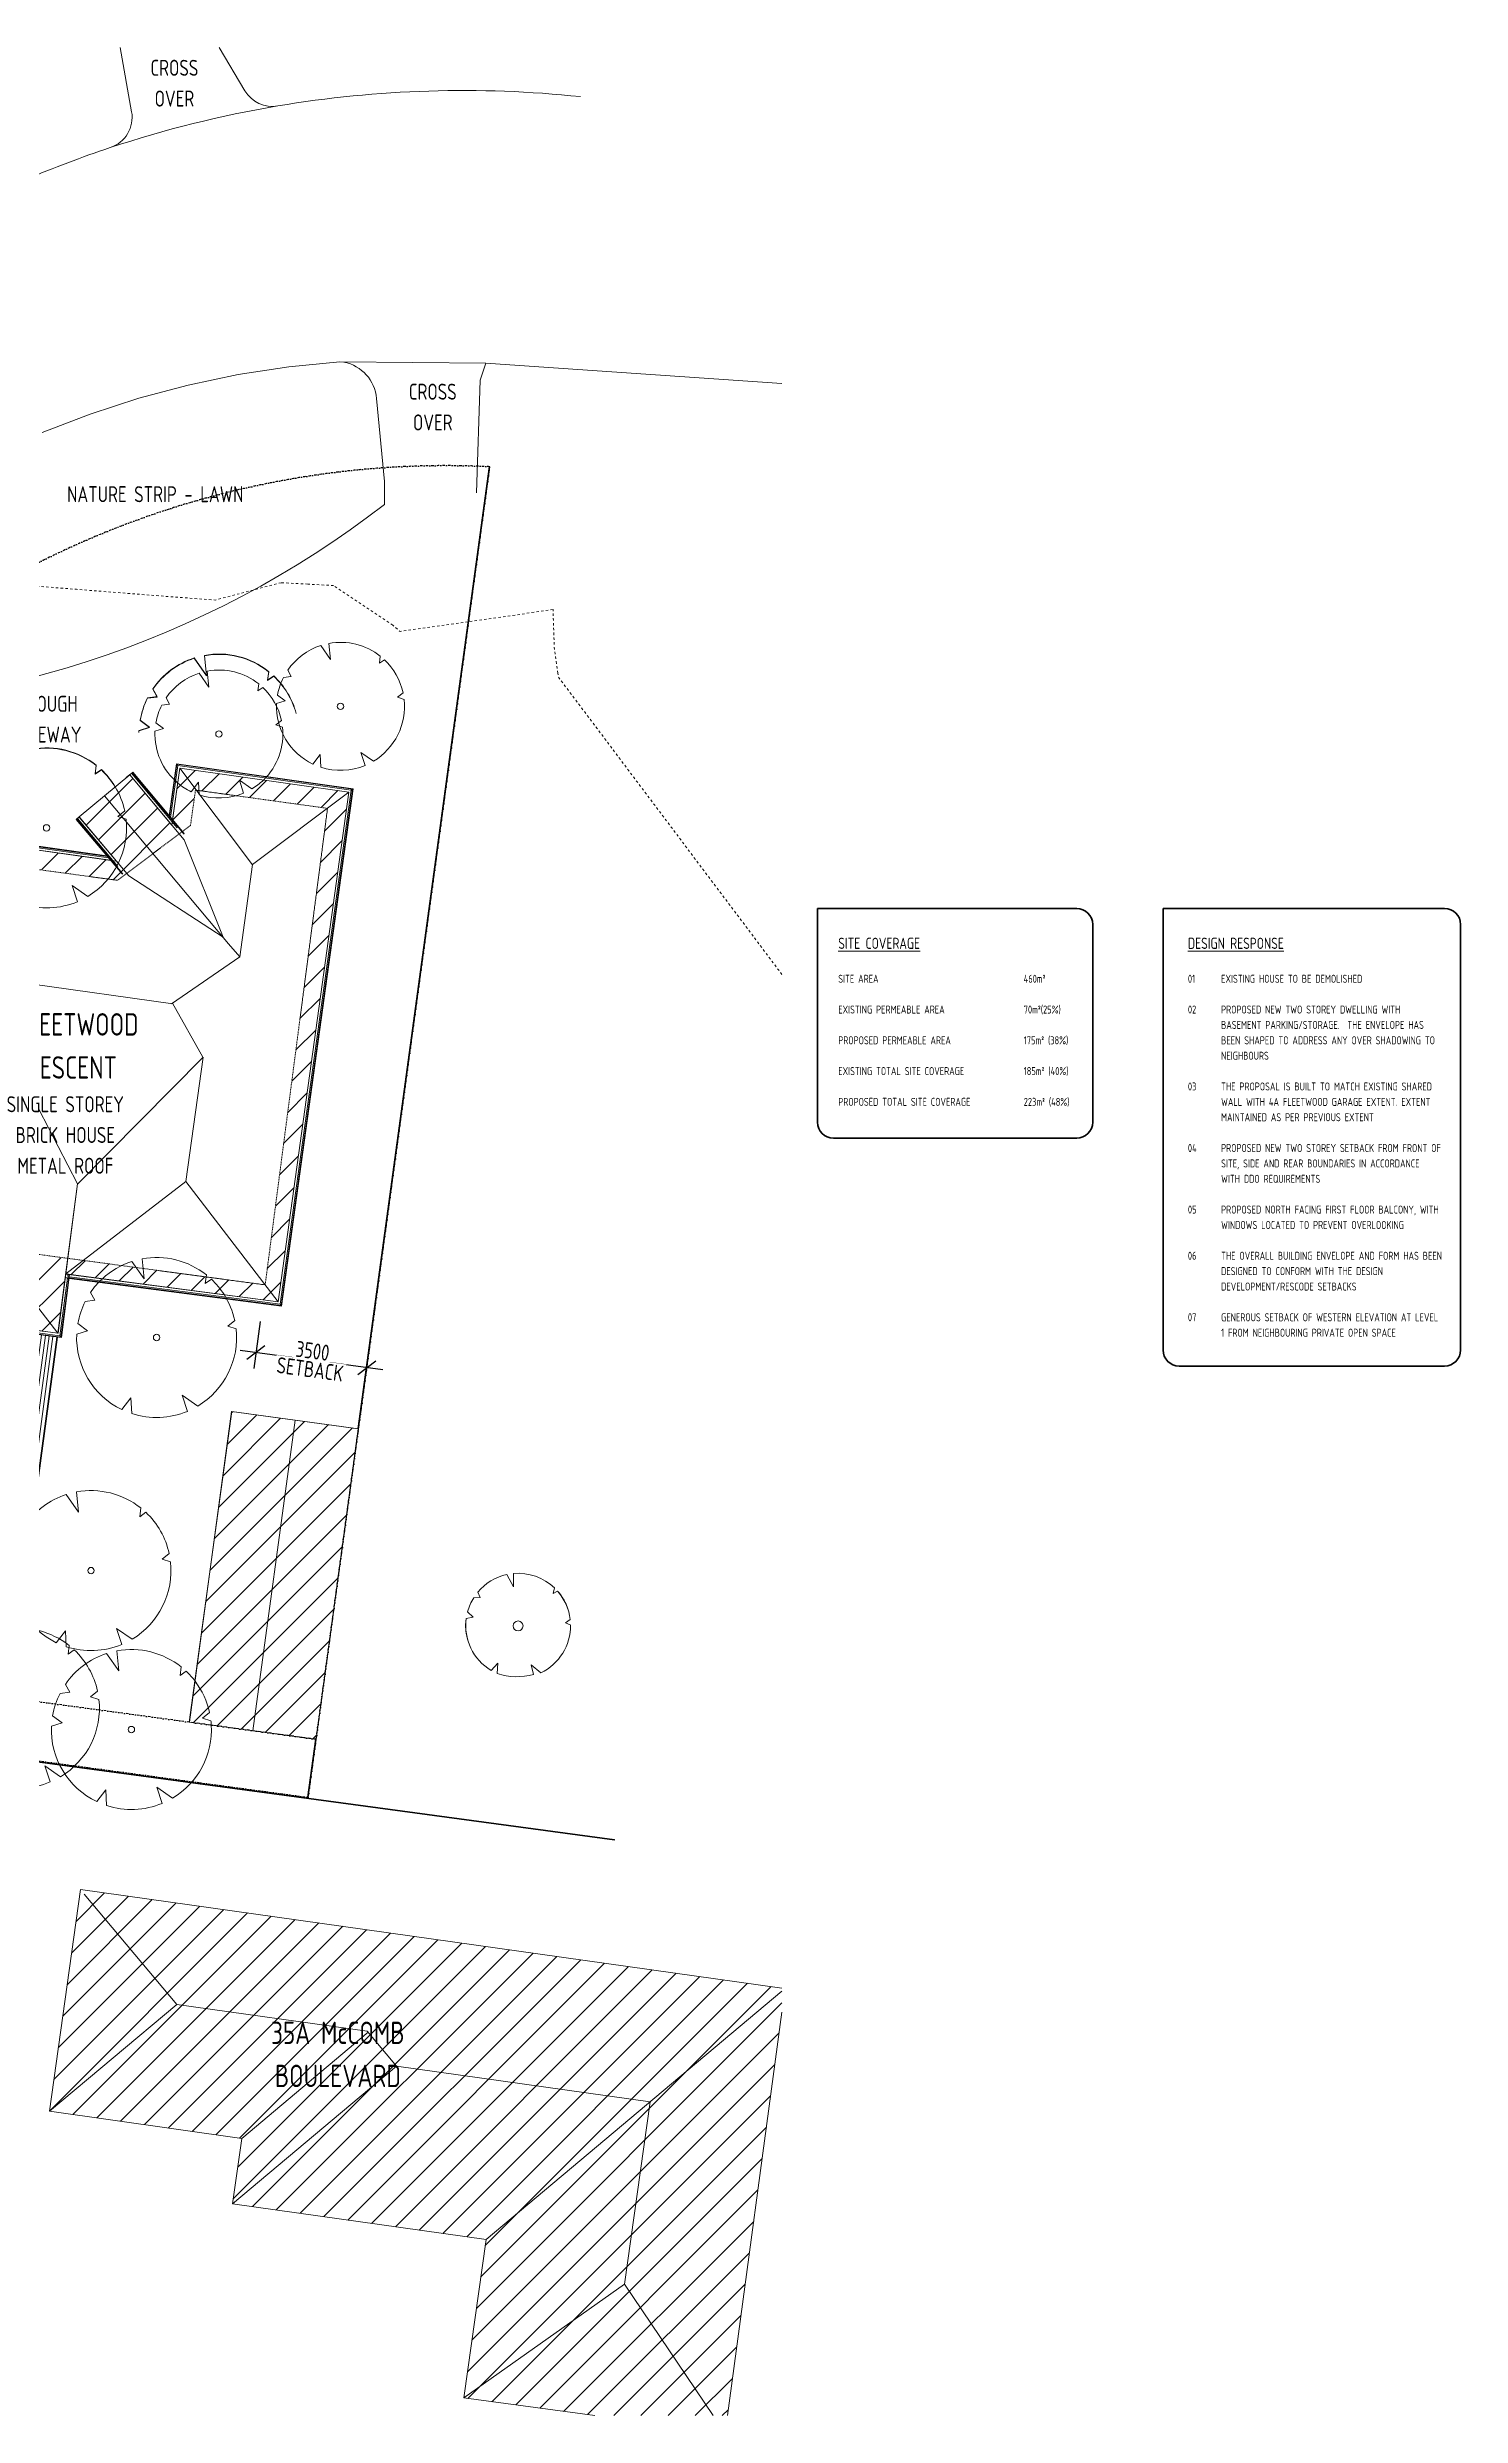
# Model space of a CAD drawing. Header units: millimetres. Extents: x -39027 to 364494, y -35256 to 94895.
# Drawn here: x 27027 to 71193, y -33947 to 40057 of the extents above; entities that cross this region are included whole.
import ezdxf

# ---------------------------------------------------------------- set-up
doc = ezdxf.new("R2010")
doc.units = ezdxf.units.MM
doc.header["$LTSCALE"] = 25
doc.header["$PDMODE"] = 3
for name, pattern in [('BG_Dash 1_5mm', [2.1, 1.5, -0.6]), ('BG_Dash 3mm Loose', [6, 3, -3]), ('BG_Dash Dot 3mm', [7, 3, -2, 0, -2])]:
    doc.linetypes.add(name, pattern=pattern)
for name, color, linetype, lineweight in [('A-ANNO-DIMS', 211, 'Continuous', 5), ('A-DETL', 90, 'Continuous', 9), ('A-DETL-GENF', 92, 'Continuous', 5), ('A-DETL-HDLN', 90, 'BG_Dash 1_5mm', 9), ('A-FLOR', 1, 'Continuous', 5), ('A-FLOR-PATT', 8, 'Continuous', 5), ('A-ROOF', 132, 'Continuous', 5), ('A-ROOF-OTLN', 132, 'Continuous', 5), ('A-WALL', 2, 'Continuous', 5), ('C-PROP-LINE', 91, 'BG_Dash Dot 3mm', 25), ('C-TOPO', 251, 'Continuous', 9), ('C-TOPO-MINR', 7, 'BG_Dash 3mm Loose', 9), ('G-ANNO-TEXT', 231, 'Continuous', 5), ('L-PLNT', 71, 'Continuous', 5), ('S-COLS', 52, 'Continuous', 5), ('S-COLS-SYMB', 171, 'Continuous', 13)]:
    doc.layers.add(name, color=color, linetype=linetype, lineweight=lineweight)
doc.styles.add('ISOCPEUR', font='isocpeur.ttf', dxfattribs={"width": 0.75, "height": 500})
doc.styles.add('ISOCPEUR_1', font='isocpeur.ttf', dxfattribs={"width": 0.75, "height": 700})
doc.styles.add('ISOCPEUR_4', font='isocpeur.ttf', dxfattribs={"width": 0.75, "height": 350})
doc.styles.add('ISOCPEUR_5', font='isocpeur.ttf', dxfattribs={"width": 0.75, "height": 250})
doc.dimstyles.new('BG_STANDARD_5_Rounding_Op', dxfattribs={"dimscale": 304.8, "dimtxt": 500, "dimasz": 1.64042, "dimexe": 1.64042, "dimexo": 0.0625, "dimgap": 0.131234, "dimtad": 1, "dimdec": 0, "dimrnd": 5, "dimzin": 0, "dimdsep": 46, "dimtxsty": 'ISOCPEUR', "dimblk1": 'OBLIQUE', "dimblk2": 'OBLIQUE', "dimsah": 1, "dimcen": 0.09, "dimdle": 1.64042, "dimazin": 0, "dimtfac": 1, "dimtdec": 4, "dimtix": 1, "dimtmove": 0, "dimatfit": 3, "dimfxl": 3.28084, "dimfxlon": 1, "dimtvp": 1, "dimtfill": 1, "dimtolj": 1, "dimtzin": 0, "dimarcsym": 2})

# ---------------------------------------------------------------- blocks, each defined once
blk = doc.blocks.new('STRUCTURAL_COL_TIMBER_Dimension Lumber - 150 x 150-2574713-PROPOSED SITE PLAN')
at = {"layer": 'S-COLS-SYMB', "linetype": 'BG_Dash Dot 3mm', "lineweight": 9}
for p, q in [((-75, -75), (-75, -66)), ((-75, -75), (75, -75)), ((75, -75), (75, -68))]:
    blk.add_line(p, q, dxfattribs=at)
blk = doc.blocks.new('PLANTING_RPC Tree - Tropical - Cuban Royal Palm - 7_5 Meters-V202-PROPOSED SITE PLAN')
at = {"layer": 'L-PLNT', "lineweight": 9}
for p, q in [((-391, 1830), (-773, 2378)), ((-391, 1819), (-773, 2366)), ((-454, 2458), (-391, 1830)), ((-454, 2447), (-391, 1819)), ((1521, 1685), (1555, 1958)), ((1521, 1674), (1555, 1947)), ((1712, 1822), (1521, 1685)), ((1712, 1811), (1521, 1674)), ((-1928, 1169), (-2230, 1130)), ((-1928, 1157), (-2230, 1118)), ((-2063, 1411), (-1928, 1169)), ((-2063, 1400), (-1928, 1157))]:
    blk.add_line(p, q, dxfattribs=at)
for centre, start, end in [((0, 0), 108.00826, 145.62742), ((0, -11), 108.00826, 145.62742), ((0, 0), 51.5512, 100.46218), ((0, -11), 51.5512, 100.46218), ((0, 0), 30.77229, 46.78193), ((0, -11), 30.97334, 46.78193), ((0, 0), 153.13693, 157.84876), ((0, -11), 153.13693, 157.62788)]:
    blk.add_arc(centre, 2500, start, end, dxfattribs=at)
blk = doc.blocks.new('PLANTING_RPC Tree - Tropical - Cuban Royal Palm - 7_5 Meters-V203-PROPOSED SITE PLAN')
at = {"layer": 'L-PLNT', "lineweight": 9}
for p, q in [((-391, 1830), (-773, 2378)), ((-391, 1819), (-773, 2366)), ((-454, 2458), (-391, 1830)), ((-454, 2447), (-391, 1819)), ((1521, 1685), (1555, 1958)), ((1521, 1674), (1555, 1947)), ((1712, 1822), (1521, 1685)), ((1712, 1811), (1521, 1674)), ((-1928, 1169), (-2230, 1130)), ((-1928, 1157), (-2230, 1118)), ((-2063, 1411), (-1928, 1169)), ((-2063, 1400), (-1928, 1157)), ((-2165, 214), (-2497, 108)), ((-2165, 202), (-2497, 96)), ((-2462, 433), (-2165, 214)), ((-2462, 422), (-2165, 202))]:
    blk.add_line(p, q, dxfattribs=at)
for centre, start, end in [((0, 0), 108.00826, 145.62742), ((0, -11), 108.00826, 145.62742), ((0, 0), 51.5512, 100.46218), ((0, -11), 51.5512, 100.46218), ((0, 0), 14.7719, 46.78193), ((0, -11), 15.02089, 46.78193), ((0, 0), 153.13693, 170.02126), ((0, -11), 153.13693, 170.02126), ((0, 0), 177.5355, 179.01424), ((0, -11), 177.5355, 178.75606)]:
    blk.add_arc(centre, 2500, start, end, dxfattribs=at)
blk = doc.blocks.new('Family - ___-2269460-PROPOSED SITE PLAN')
at = {"layer": 'C-PROP-LINE'}
for p, q in [((100, -8848), (-15592, -1404)), ((14350, -15608), (100, -8848)), ((26253, -21255), (14350, -15608)), ((29860, -22966), (26253, -21255))]:
    blk.add_line(p, q, dxfattribs=at)
blk = doc.blocks.new('Family - ___-2269492-PROPOSED SITE PLAN')
at = {"layer": 'C-PROP-LINE'}
for p, q in [((31582, -19353), (47107, 13275)), ((18132, 7451), (18868, 11939)), ((16593, -1933), (18132, 7451)), ((14042, -17487), (16593, -1933)), ((14042, -17487), (29076, -24619)), ((29862, -22967), (31582, -19353)), ((29076, -24619), (29862, -22967))]:
    blk.add_line(p, q, dxfattribs=at)
for centre, radius, start, end in [((37240, -13150), 28207, 69.52401, 106.48469), ((14485, 63570), 51816, 274.8523, 286.53973)]:
    blk.add_arc(centre, radius, start, end, dxfattribs=at)
blk = doc.blocks.new('DC_Planting_Tree 5_0m Canopy - FIXED-V219-PROPOSED SITE PLAN')
at = {"layer": 'A-DETL-GENF'}
for p, q in [((-392, 1830), (-773, 2378)), ((-454, 2458), (-392, 1830)), ((1521, 1685), (1555, 1958)), ((1712, 1822), (1521, 1685)), ((-1928, 1169), (-2230, 1130)), ((-2063, 1411), (-1928, 1169)), ((-2165, 214), (-2498, 108)), ((-2462, 433), (-2165, 214)), ((2227, 353), (2442, 534)), ((2485, 273), (2227, 353)), ((-1085, -2252), (-801, -1886)), ((-801, -1886), (-773, -2377)), ((964, -2307), (799, -1804)), ((799, -1804), (1286, -2144))]:
    blk.add_line(p, q, dxfattribs=at)
blk.add_circle((0, 0), 100, dxfattribs=at)
for start, end in [(108.00826, 145.62742), (51.5512, 100.46218), (30.77475, 46.78193), (153.13693, 170.02126), (12.32761, 30.77475), (177.5355, 189.02883), (300.94649, 6.27533), (189.02883, 244.2846), (251.97723, 292.67584)]:
    blk.add_arc((0, 0), 2500, start, end, dxfattribs=at)
blk = doc.blocks.new('DC_Planting_Tree 5_0m Canopy - FIXED-V209-PROPOSED SITE PLAN')
at = {"layer": 'A-DETL-GENF'}
for p, q in [((-392, 1830), (-773, 2378)), ((-454, 2458), (-392, 1830)), ((1521, 1685), (1555, 1958)), ((1712, 1822), (1521, 1685)), ((-1928, 1169), (-2230, 1130)), ((-2063, 1411), (-1928, 1169)), ((-2165, 214), (-2498, 108)), ((-2462, 433), (-2165, 214)), ((2227, 353), (2442, 534)), ((2485, 273), (2227, 353)), ((-1085, -2252), (-801, -1886)), ((-801, -1886), (-773, -2377)), ((964, -2307), (799, -1804)), ((799, -1804), (1286, -2144))]:
    blk.add_line(p, q, dxfattribs=at)
blk.add_circle((0, 0), 100, dxfattribs=at)
for start, end in [(108.00826, 145.62742), (51.5512, 100.46218), (12.32761, 46.78193), (153.13693, 170.02126), (177.5355, 244.2846), (300.94649, 6.27533), (251.97723, 292.67584)]:
    blk.add_arc((0, 0), 2500, start, end, dxfattribs=at)
blk = doc.blocks.new('DC_Planting_Tree 5_0m Canopy - FIXED-V229-PROPOSED SITE PLAN')
at = {"layer": 'A-DETL-GENF'}
for p, q in [((-392, 1830), (-773, 2378)), ((-454, 2458), (-392, 1830)), ((1521, 1685), (1555, 1958)), ((1712, 1822), (1521, 1685)), ((-1928, 1169), (-2230, 1130)), ((-2063, 1411), (-1928, 1169)), ((-2165, 214), (-2498, 108)), ((-2462, 433), (-2165, 214)), ((2227, 353), (2442, 534)), ((2485, 273), (2227, 353)), ((-1085, -2252), (-801, -1886)), ((-801, -1886), (-773, -2377)), ((964, -2307), (799, -1804)), ((799, -1804), (1286, -2144))]:
    blk.add_line(p, q, dxfattribs=at)
blk.add_circle((0, 0), 100, dxfattribs=at)
for start, end in [(108.00826, 145.62742), (51.5512, 100.46218), (37.17088, 46.78193), (12.32761, 37.17088), (153.13693, 170.02126), (177.5355, 244.2846), (300.94649, 3.16481), (3.16481, 6.27533), (251.97723, 292.67584)]:
    blk.add_arc((0, 0), 2500, start, end, dxfattribs=at)
blk = doc.blocks.new('DC_Planting_Tree 5_0m Canopy - FIXED-V230-PROPOSED SITE PLAN')
at = {"layer": 'A-DETL-GENF'}
for p, q in [((-392, 1830), (-773, 2378)), ((-454, 2458), (-392, 1830)), ((1521, 1685), (1555, 1958)), ((1712, 1822), (1521, 1685)), ((-1928, 1169), (-2230, 1130)), ((-2063, 1411), (-1928, 1169)), ((-2165, 214), (-2498, 108)), ((-2462, 433), (-2165, 214)), ((2227, 353), (2442, 534)), ((2485, 273), (2227, 353)), ((-1085, -2252), (-801, -1886)), ((-801, -1886), (-773, -2377)), ((964, -2307), (799, -1804)), ((799, -1804), (1286, -2144))]:
    blk.add_line(p, q, dxfattribs=at)
blk.add_circle((0, 0), 100, dxfattribs=at)
for start, end in [(108.00826, 132.67073), (51.5512, 100.46218), (132.67073, 145.62742), (32.41854, 46.78193), (153.13693, 170.02126), (12.32761, 32.41854), (177.5355, 244.2846), (300.94649, 6.27533), (251.97723, 292.67584)]:
    blk.add_arc((0, 0), 2500, start, end, dxfattribs=at)
blk = doc.blocks.new('DC_Planting_Tree 4_0m Canopy - FIXED-V231-PROPOSED SITE PLAN')
at = {"layer": 'A-DETL-GENF'}
for p, q in [((-313, 1464), (-618, 1902)), ((-363, 1967), (-313, 1464)), ((1217, 1348), (1244, 1566)), ((-1543, 935), (-1784, 904)), ((-1651, 1129), (-1543, 935)), ((1370, 1458), (1217, 1348)), ((-1732, 171), (-1998, 86)), ((-1970, 347), (-1732, 171)), ((1782, 283), (1954, 427)), ((1988, 219), (1782, 283)), ((771, -1845), (639, -1444)), ((639, -1444), (1028, -1715)), ((-868, -1802), (-641, -1509)), ((-641, -1509), (-619, -1902))]:
    blk.add_line(p, q, dxfattribs=at)
blk.add_circle((0, 0), 100, dxfattribs=at)
for start, end in [(108.00826, 145.62742), (51.5512, 100.46218), (153.13693, 170.02126), (12.32761, 46.78193), (177.5355, 229.98962), (313.96622, 6.27533), (300.94649, 313.96622), (229.98962, 244.2846), (251.97723, 292.67584)]:
    blk.add_arc((0, 0), 2000, start, end, dxfattribs=at)
blk = doc.blocks.new('DC_Planting_Tree 4_0m Canopy - FIXED-V212-PROPOSED SITE PLAN')
at = {"layer": 'A-DETL-GENF'}
for p, q in [((-313, 1464), (-618, 1902)), ((-363, 1967), (-313, 1464)), ((1217, 1348), (1244, 1566)), ((-1543, 935), (-1784, 904)), ((-1651, 1129), (-1543, 935)), ((1370, 1458), (1217, 1348)), ((-1732, 171), (-1998, 86)), ((-1970, 347), (-1732, 171)), ((1782, 283), (1954, 427)), ((1988, 219), (1782, 283)), ((771, -1845), (639, -1444)), ((639, -1444), (1028, -1715)), ((-868, -1802), (-641, -1509)), ((-641, -1509), (-619, -1902))]:
    blk.add_line(p, q, dxfattribs=at)
blk.add_circle((0, 0), 100, dxfattribs=at)
for start, end in [(108.00826, 145.62742), (51.5512, 100.46218), (153.13693, 170.02126), (12.32761, 46.78193), (177.5355, 244.2846), (300.94649, 6.27533), (251.97723, 292.67584)]:
    blk.add_arc((0, 0), 2000, start, end, dxfattribs=at)
blk = doc.blocks.new('_Oblique')
at = {"color": 0, "linetype": 'ByBlock', "lineweight": -2}
blk.add_line((-0.5, -0.5), (0.5, 0.5), dxfattribs=at)
blk = doc.blocks.new('DIMBLOCK10-PROPOSED SITE PLAN')
at = {"layer": 'A-ANNO-DIMS', "color": 0, "lineweight": -2, "transparency": 16777216}
for p, q in [((33677, 245), (33477, -1222)), ((37506, -1267), (33049, -659)), ((36878, -2172), (37078, -704))]:
    blk.add_line(p, q, dxfattribs=at)
at = {"layer": 'Defpoints', "color": 0, "transparency": 16777216}
for p in [(33680, 264), (33544, -727), (36876, -2191)]:
    blk.add_point(p, dxfattribs=at)
at = {"layer": 'A-ANNO-DIMS', "color": 0, "lineweight": -2, "transparency": 16777216, "xscale": 500.0000000000001, "yscale": 500.0000000000001, "zscale": 500.0000000000001}
for p, rotation in [((33544, -727), 172.2332259493489), ((37011, -1200), 352.2332259493489)]:
    blk.add_blockref('_Oblique', p, dxfattribs=dict(at, rotation=rotation))
at = {"layer": 'A-ANNO-DIMS', "color": 0, "transparency": 16777216, "insert": (35317, -676), "char_height": 500, "attachment_point": 5, "rotation": 352.23323, "style": 'ISOCPEUR', "bg_fill": 3, "box_fill_scale": 1.1, "bg_fill_color": 256, "bg_fill_true_color": 13158600, "bg_fill_transparency": 0}
blk.add_mtext('\\A1;3500', dxfattribs=at)
at = {"layer": 'A-ANNO-DIMS', "color": 0, "transparency": 16777216, "insert": (35238, -1251), "char_height": 500, "attachment_point": 5, "rotation": 352.23323, "style": 'ISOCPEUR', "bg_fill": 3, "box_fill_scale": 1.1, "bg_fill_color": 256, "bg_fill_true_color": 13158600, "bg_fill_transparency": 0}
blk.add_mtext('\\A1;SETBACK', dxfattribs=at)
blk = doc.blocks.new('PLANTING_Coloured tree scaleable - 4_5 Meters-2580578-PROPOSED SITE PLAN')
at = {"layer": 'L-PLNT', "lineweight": 9}
for p, q in [((-279, 1303), (-551, 1693)), ((-279, 1303), (-551, 1693)), ((-551, 1693), (-279, 1303)), ((-323, 1751), (-279, 1303)), ((-323, 1751), (-279, 1303)), ((-279, 1303), (-323, 1751)), ((-1373, 832), (-1588, 804)), ((-1373, 832), (-1588, 804)), ((-1588, 804), (-1373, 832)), ((-1470, 1005), (-1373, 832)), ((-1470, 1005), (-1373, 832)), ((-1373, 832), (-1470, 1005)), ((1083, 1200), (1107, 1394)), ((1083, 1200), (1107, 1394)), ((1107, 1394), (1083, 1200)), ((1219, 1297), (1083, 1200)), ((1219, 1297), (1083, 1200)), ((1083, 1200), (1219, 1297)), ((-1542, 152), (-1779, 77)), ((-1542, 152), (-1779, 77)), ((-1779, 77), (-1542, 152)), ((-1753, 308), (-1542, 152)), ((-1753, 308), (-1542, 152)), ((-1542, 152), (-1753, 308)), ((1586, 252), (1739, 380)), ((1771, 194), (1586, 252)), ((-772, -1592), (-570, -1331)), ((-570, -1331), (-550, -1681)), ((569, -1273), (916, -1515)), ((674, -1591), (569, -1273))]:
    blk.add_line(p, q, dxfattribs=at)
blk.add_circle((0, -4), 166, dxfattribs=at)
for centre, radius, start, end in [((0, 0), 1780, 108.00826, 145.62742), ((0, 0), 1780, 108.00826, 145.62742), ((0, 0), 1780, 108.00826, 145.62742), ((0, 0), 1780, 51.5512, 100.46218), ((0, 0), 1780, 51.5512, 100.46218), ((0, 0), 1780, 51.5512, 100.46218), ((0, 0), 1780, 153.13693, 170.02126), ((0, 0), 1780, 153.13693, 170.02126), ((0, 0), 1780, 153.13693, 170.02126), ((0, 0), 1780, 12.32761, 46.78193), ((0, 0), 1780, 20.94119, 46.78193), ((0, 0), 1780, 22.0155, 46.78193), ((0, 12), 1780, 177.93043, 244.2846), ((0, 12), 1780, 177.93043, 205.36093), ((0, 12), 1780, 177.93043, 203.84365), ((0, 12), 1780, 300.94649, 5.85992), ((-83, 336), 2070, 256.95791, 291.44636)]:
    blk.add_arc(centre, radius, start, end, dxfattribs=at)

msp = doc.modelspace()

# ---------------------------------------------------------------- hatches: boundary and pattern name
at = {"layer": 'A-DETL-GENF', "lineweight": 9}
h = msp.add_hatch(dxfattribs=at)
h.set_pattern_fill('FP_50', color=250, style=0, pattern_type=2)
h.set_pattern_definition([(45, (-4938.44, 393.3), (-424.264, 424.264), [])])
h.paths.add_polyline_path([(47088.7, -33946.8), (48278.9, -33946.8), (49983.4, -21339.4), (49983.4, -20585.8), (28063.1, -17505), (27088.9, -24436.9), (33103.3, -25282.2), (32815.8, -27328.2), (40737.9, -28441.6), (40042.1, -33393), (44138.4, -33946.8), (44748.9, -33946.8)], flags=0)
h.paths.add_polyline_path([(-35777.6, -33238.5), (-31783.6, -30761.1), (-38130.9, -20528.1), (-36686.3, -19632), (-39024.7, -15862), (-39024.7, -32781.5), (-36884.5, -31454), (-36257, -32465.6)], flags=0)
h.paths.add_polyline_path([(12750.1, -29193.8), (20737.7, -28518.7), (19658.9, -15754.6), (16923.7, -15988), (16605.4, -12228.7), (9566.4, -12823.6), (9883.9, -16594.8), (-702.1, -17489.7), (-179.8, -23669.8), (5418.4, -23196.6), (5553.1, -24773.3), (12328.1, -24200.6), (12750, -29192.1)], flags=0)
h.paths.add_polyline_path([(-20644, -26266.3), (-8508.7, -22521.5), (-9791.4, -18364.9), (-5969.2, -17185.4), (-7969.3, -10704.2), (-27748.9, -16808), (-25748.9, -23289.2), (-21926.7, -22109.8), (-20750.1, -25922.5)], flags=0)
h.paths.add_polyline_path([(-20379.8, -25766.2), (-21662.4, -21609.6), (-25484.6, -22789.1), (-27248.8, -17072.2), (-20692.8, -15049.1), (-20604.4, -15335.8), (-19481.6, -14989.3), (-19570.1, -14702.7), (-18335, -14321.5), (-18246.6, -14608.2), (-16450.2, -14053.8), (-16538.6, -13767.2), (-15415.9, -13420.7), (-15327.4, -13707.4), (-13531, -13153), (-13619.5, -12866.4), (-10026.6, -11757.7), (-9938.2, -12044.3), (-8141.8, -11490.6), (-6469.4, -16921.2), (-10291.5, -18100.6), (-9008.9, -22257.2), (-16912.7, -24696.3)], flags=0)
h.paths.add_polyline_path([(35431.3, -12814), (36744, -3105.8), (32781.1, -2569.9), (31468.4, -12278.2), (35426.8, -12813.4)], flags=0)
h.paths.add_polyline_path([(-23555.7, -5103.7), (-23445.7, -4235.8), (-20913.2, -4556.8), (-20592.8, -2028.2), (-17034.8, 664.9), (-16654.8, 3663.3), (-13573.6, 3272.8), (-12951.1, 9318.3), (-16571.8, 9721.5), (-17132.3, 5298.2), (-19079.9, 5545), (-18674.7, 8742.8), (-19381.5, 8832.4), (-19241.5, 9937.2), (-23486.5, 10475.2), (-23626.5, 9370.3), (-24333.6, 9458), (-24738.6, 6262.1), (-28025.6, 6678.6), (-29298.7, -3368.1), (-29488.5, -3346), (-29613.9, -4336), (-23568.7, -5102.1)], flags=0)
h.paths.add_polyline_path([(-33403, -2337.8), (-32407.1, 6606.9), (-37962.7, 7310.9), (-37935.6, 7507.7), (-37920.8, 7705.8), (-37918.2, 7904.3), (-37928, 8102.7), (-37950.1, 8300.1), (-37984.3, 8495.7), (-38030.7, 8688.8), (-38088.8, 8878.7), (-38158.7, 9064.6), (-38239.9, 9245.9), (-38332.2, 9421.7), (-38435.3, 9591.5), (-38548.6, 9754.6), (-38671.9, 9910.3), (-38804.6, 10058.1), (-38946.1, 10197.4), (-39024.7, 10265.7), (-39024.7, -1625.4), (-37962.7, -1760)], flags=0)
h.paths.add_polyline_path([(27357.8, -121.5), (27357.8, -121.5), (27601.4, 1730), (34237.2, 861.2), (36443.8, 16785.4), (31167.8, 17531.5), (30918.3, 15751.3), (29606, 17327.5), (28021.4, 16008.3), (29192.2, 14626), (22928.9, 15500.5), (22389.7, 11640), (15005.5, 12606.8), (16389.3, 3197.9), (24625.6, 2119.6), (24383.2, 268), (26065.2, 47.7)], flags=0)
h.paths.add_polyline_path([(33832.8, 1387.5), (16456.5, 3723.8), (15240.4, 11992.8), (22929, 10972.4), (23438.8, 14813.9), (29218.4, 14028.8), (31499.6, 15745.7), (31655.7, 16848.7), (35782.2, 16277.7), (33888.4, 1812.8)], flags=0)
h.paths.add_polyline_path([(-10675.5, 33370.4), (-7500.8, 40057.5), (-24761, 40057.5), (-19401.7, 37513.1), (-19659, 36971.1), (-16045.5, 35255.6), (-15788.2, 35797.6), (-10931.7, 33492)], flags=0)
at = {"layer": 'A-FLOR-PATT', "lineweight": 9}
h = msp.add_hatch(dxfattribs=at)
h.set_pattern_fill('FP_48', color=256, style=0, pattern_type=2)
h.set_pattern_definition([(82.342, (14405.09, -8948.52), (-118.9297, 15.9912), [])])
h.paths.add_polyline_path([(26479.9, -6651.2), (27341.2, -245.4), (24243, 160.3), (24259.9, 295), (22897.9, 478.1), (22166.3, -4963.6), (22217.2, -5029), (22247.5, -5296.2), (22407.9, -6095), (22647.9, -6127.8), (22735.7, -5484.8), (23769.2, -4699.8), (25055, -4875.5), (25840.1, -5908.9), (25752.2, -6551.8), (25840.1, -6563.8)], flags=0)

# ---------------------------------------------------------------- linework, layer by layer
at = {"layer": 'A-DETL', "lineweight": 5}
for p, q in [((29306.5, 40057.5), (29661.1, 38046.3)), ((33199.7, 38701.1), (32394, 40057.5)), ((40552.5, 29658.9), (40432.5, 26136.7)), ((40729, 30194.2), (40552.5, 29658.9)), ((37562.5, 26493.1), (37316.9, 29089.6)), ((37562.5, 26493.1), (37562.5, 25776.8)), ((27088.9, -24436.9), (28063.1, -17505)), ((28063.1, -17505), (49983.4, -20585.8)), ((31072.3, -21094.4), (28179.8, -17647.2)), ((40737.9, -28441.6), (49983.4, -20683.7)), ((27088.9, -24436.9), (31072.3, -21094.4)), ((31072.3, -21094.4), (37021.2, -21930.5)), ((49983.4, -21339.4), (48278.9, -33946.8)), ((33103.3, -25282.2), (37052.8, -21968.2)), ((37021.2, -21930.5), (37941.5, -23027.3)), ((32815.8, -27328.2), (37941.5, -23027.3)), ((37941.5, -23027.3), (45863.6, -24140.6)), ((45062.8, -29838.8), (45863.6, -24140.6)), ((27088.9, -24436.9), (33103.3, -25282.2)), ((32815.8, -27328.2), (33103.3, -25282.2)), ((40737.9, -28441.6), (32815.8, -27328.2)), ((40042.1, -33393), (40737.9, -28441.6)), ((40042.1, -33393), (45062.8, -29838.8)), ((47833.7, -33946.8), (45062.8, -29838.8)), ((44138.4, -33946.8), (40042.1, -33393))]:
    msp.add_line(p, q, dxfattribs=at)
at = {"layer": 'A-DETL', "lineweight": 18}
for p, q in [((29606, 17327.5), (28021.4, 16008.3)), ((30918.3, 15751.3), (29606, 17327.5)), ((31167.8, 17531.5), (30918.3, 15751.3)), ((36443.8, 16785.4), (31167.8, 17531.5)), ((34237.2, 861.2), (36443.8, 16785.4)), ((28021.4, 16008.3), (29192.2, 14626)), ((29192.2, 14626), (22928.9, 15500.5)), ((27357.8, -121.5), (27600.2, 1730.1)), ((27600.2, 1730.1), (34237.2, 861.2)), ((24383.2, 268), (27357.8, -121.5)), ((32781.1, -2569.9), (31468.4, -12278.2)), ((36744, -3105.8), (32781.1, -2569.9)), ((35431.3, -12814), (36744, -3105.8)), ((31468.4, -12278.2), (35431.3, -12814)), ((28063.1, -17505), (27088.9, -24436.9)), ((49983.4, -20585.8), (28063.1, -17505)), ((48278.9, -33946.8), (49983.4, -21339.4)), ((27088.9, -24436.9), (33103.3, -25282.2)), ((33103.3, -25282.2), (32815.8, -27328.2)), ((32815.8, -27328.2), (40737.9, -28441.6)), ((40737.9, -28441.6), (40042.1, -33393)), ((40042.1, -33393), (44138.4, -33946.8))]:
    msp.add_line(p, q, dxfattribs=at)
at = {"layer": 'A-DETL', "lineweight": 20}
for p, q in [((59193.7, 13151.1), (51093.7, 13151.1)), ((51093.7, 13151.1), (51093.7, 6473.4)), ((59693.7, 6473.4), (59693.7, 12651.1)), ((70692.5, 13151.1), (61892.5, 13151.1)), ((61892.5, 13151.1), (61892.5, -648.9)), ((71192.5, -648.9), (71192.5, 12651.1)), ((51593.7, 5973.4), (59193.7, 5973.4)), ((62392.5, -1148.9), (70692.5, -1148.9))]:
    msp.add_line(p, q, dxfattribs=at)
at = {"layer": 'A-DETL', "lineweight": 35}
for p, q in [((51093.7, 13151.1), (59193.7, 13151.1)), ((51093.7, 6473.4), (51093.7, 13151.1)), ((59693.7, 12651.1), (59693.7, 6473.4)), ((61892.5, 13151.1), (70692.5, 13151.1)), ((61892.5, -648.9), (61892.5, 13151.1)), ((71192.5, 12651.1), (71192.5, -648.9)), ((59193.7, 5973.4), (51593.7, 5973.4)), ((70692.5, -1148.9), (62392.5, -1148.9))]:
    msp.add_line(p, q, dxfattribs=at)
at = {"layer": 'A-DETL', "lineweight": 15}
msp.add_line((33038.7, 11636.9), (32692.1, 12049.6), dxfattribs=at)
at = {"layer": 'A-DETL', "lineweight": 5}
for centre, radius, start, end in [((34059.4, 39211.9), 1000, 210.711187, 279.545744), ((40021.6, 3757.2), 34952.5, 83.982245, 99.545744), ((40021.6, 3757.2), 34952.5, 99.545744, 108.39484), ((28676.3, 37872.7), 1000, 288.39484, 10), ((40021.6, 3757.2), 34952.5, 108.39484, 113.00684), ((36048.1, 28969.7), 1274.5, 5.401754, 78.836257), ((18839.9, 49947.7), 30573.9, 268.180986, 307.760983)]:
    msp.add_arc(centre, radius, start, end, dxfattribs=at)
at = {"layer": 'A-DETL', "lineweight": 20}
for centre, start, end in [((59193.7, 12651.1), 360, 90), ((70692.5, 12651.1), 360, 90), ((51593.7, 6473.4), 180, 270), ((59193.7, 6473.4), 270, 360), ((62392.5, -648.9), 180, 270), ((70692.5, -648.9), 270, 0)]:
    msp.add_arc(centre, 500, start, end, dxfattribs=at)
at = {"layer": 'A-DETL', "lineweight": 35}
for centre, start, end in [((59193.7, 12651.1), 0, 90), ((70692.5, 12651.1), 0, 90), ((51593.7, 6473.4), 180, 270), ((59193.7, 6473.4), 270, 0), ((62392.5, -648.9), 180, 270), ((70692.5, -648.9), 270, 0)]:
    msp.add_arc(centre, 500, start, end, dxfattribs=at)
at = {"layer": 'A-DETL-HDLN'}
for p, q in [((31655.7, 16848.7), (31499.6, 15745.7)), ((35782.2, 16277.7), (31655.7, 16848.7)), ((31499.6, 15745.7), (29218.4, 14028.8)), ((33832.8, 1387.5), (35782.2, 16277.7)), ((29218.4, 14028.8), (23438.8, 14813.9)), ((16456.5, 3723.8), (33832.8, 1387.5))]:
    msp.add_line(p, q, dxfattribs=at)
at = {"layer": 'A-FLOR', "lineweight": 9}
msp.add_line((26479.9, -6651.2), (27341.2, -245.4), dxfattribs=at)
at = {"layer": 'A-ROOF'}
for p, q in [((29606, 17327.5), (28021.4, 16008.3)), ((31167.8, 17531.5), (30941.8, 15918.5)), ((36443.8, 16785.4), (31167.8, 17531.5)), ((31167.8, 17531.5), (33438.7, 14516.5)), ((28813.7, 16667.9), (32692.1, 12049.6)), ((36443.8, 16785.4), (33439, 14518.5)), ((34237.2, 861.2), (36443.8, 16785.4)), ((29006.4, 14652), (22928.9, 15500.5)), ((31300.6, 15292.1), (32524.4, 12249.3)), ((32521.9, 12252.2), (29577.2, 14171.6)), ((29577.2, 14171.6), (29577.2, 14171.6)), ((33039.9, 11635.4), (33439, 14518.5)), ((32692.1, 12049.6), (33039.9, 11635.4)), ((30911.2, 10173.3), (33039.2, 11636.3)), ((26496.6, 10792.2), (30943.8, 10168.8)), ((30932.8, 10188.2), (31889, 8498)), ((31890.9, 8499.9), (27971.6, 4537.5)), ((31353.1, 4614.1), (31890.9, 8499.9)), ((26761.5, 6879.6), (27968.5, 4543.5)), ((27357.8, -121.5), (27968.5, 4543.5)), ((31353.1, 4614.1), (27604.5, 1733.3)), ((27968.5, 4543.5), (27968.5, 4543.5)), ((31353.1, 4614.1), (34237.2, 861.2)), ((26065.2, 1560.5), (27357.8, -121.5)), ((27603.3, 1729.6), (34237.2, 861.2)), ((24383.2, 268), (27357.8, -121.5)), ((32787.2, -2567.4), (31462.8, -12277.5)), ((36750.5, -3107.9), (32787.2, -2567.4)), ((34768.7, -2838.7), (33444.8, -12545.4)), ((35426.7, -12813.4), (36750.5, -3107.9)), ((31462.8, -12277.5), (35426.7, -12813.4))]:
    msp.add_line(p, q, dxfattribs=at)
at = {"layer": 'A-ROOF-OTLN'}
for p, q in [((29606, 17327.5), (29690.5, 17397.9)), ((29606, 17327.5), (31300.6, 15292.1)), ((29608.4, 17329.6), (31301.2, 15296.4)), ((29661.2, 17373.5), (31083.2, 15665.6)), ((29690.5, 17397.9), (31279.1, 15489.8)), ((29692.3, 17399.4), (29702.1, 17407.5)), ((29692.3, 17399.4), (31297.6, 15471.3)), ((29702.1, 17407.5), (31300, 15488.3)), ((30833.7, 16048.3), (31061.4, 17672.8)), ((30844.7, 16035.1), (31072.2, 17658.4)), ((30846.7, 16032.6), (31074.2, 17655.7)), ((30879.7, 15993.1), (31106.6, 17612.7)), ((30939, 15921.8), (31165.1, 17535.1)), ((31061.4, 17672.8), (36584.7, 16891.7)), ((31072.2, 17658.4), (36570.4, 16880.9)), ((31074.2, 17655.7), (36567.7, 16878.9)), ((31074.2, 17655.7), (31106.6, 17612.7)), ((31106.6, 17612.7), (36524.8, 16846.5)), ((31165.1, 17535.1), (36447.4, 16788.1)), ((36447.4, 16788.1), (34239.9, 857.6)), ((36524.8, 16846.5), (34298.6, 780.7)), ((36567.7, 16878.9), (34331.1, 738)), ((36570.4, 16880.9), (34333.1, 735.4)), ((36584.7, 16891.7), (34344, 721.1)), ((36524.8, 16846.5), (36567.7, 16878.9)), ((22822.4, 15641.6), (28885.2, 14795.1)), ((22833.2, 15627.2), (28897.5, 14780.6)), ((22835.2, 15624.6), (28899.8, 14777.9)), ((22867.7, 15581.6), (28936.7, 14734.2)), ((27926, 15927.5), (27935.7, 15935.7)), ((29366.7, 14226.7), (27926, 15927.5)), ((29385.5, 14224), (27935.7, 15935.7)), ((27937.5, 15937.2), (28021.4, 16008.3)), ((29370.5, 14245.4), (27937.5, 15937.2)), ((29233.5, 14466.1), (27966.6, 15961.8)), ((29187.5, 14626.7), (28019, 16006.2)), ((29577.2, 14171.6), (28021.4, 16008.3)), ((22926.2, 15504.1), (29003.3, 14655.6)), ((29572.4, 14172.2), (29189.2, 14624.7)), ((27971.6, 4543.1), (27360.6, -125.1)), ((27968.5, 4543.5), (27971.6, 4543.1)), ((27655.2, 1596.7), (27419.7, -202.1)), ((27693, 1591.8), (27452.6, -244.8)), ((27711.1, 1712.2), (27454.6, -247.5)), ((27723.7, 1710.6), (27465.5, -261.7)), ((27695.3, 1591.4), (27587.1, 1605.6)), ((27697, 1604), (27588.7, 1618.2)), ((27693.5, 1606.9), (27589.1, 1620.5)), ((34239.9, 857.6), (27602.9, 1726.4)), ((27671, 1717.5), (27661.9, 1648)), ((27708.8, 1712.5), (27694.6, 1604.3)), ((34344, 721.1), (27707.9, 1589.8)), ((34333.1, 735.4), (27709.5, 1602.4)), ((34331.1, 738), (27709.8, 1604.7)), ((34298.6, 780.7), (27714.8, 1642.5)), ((34298.6, 780.7), (34331.1, 738)), ((27465.5, -261.7), (24243, 160.3)), ((27454.6, -247.5), (24257.3, 171.2)), ((27452.6, -244.8), (24259.9, 173.3)), ((27419.7, -202.1), (24302.6, 206.1)), ((27360.6, -125.1), (24379.6, 265.3)), ((27419.7, -202.1), (27452.6, -244.8))]:
    msp.add_line(p, q, dxfattribs=at)
at = {"layer": 'A-WALL'}
for p, q in [((36730.8, -3104), (40830.9, 26956.6)), ((40850.7, 26953.9), (36750.5, -3107.9)), ((40830.9, 26956.6), (40850.7, 26953.9)), ((44746.2, -15965.5), (-6134.9, -9086.1)), ((-6113.2, -9068.8), (44748.9, -15945.6)), ((35159.6, -14623.9), (35406.9, -12810.7)), ((35426.7, -12813.4), (35179.4, -14626.6)), ((35179.4, -14626.6), (35159.6, -14623.9)), ((44748.9, -15945.6), (44746.2, -15965.5))]:
    msp.add_line(p, q, dxfattribs=at)
at = {"layer": 'C-TOPO'}
for p, q in [((32993.7, 29830.2), (31428.8, 29502)), ((31428.8, 29502), (32993.7, 29830.2)), ((34574, 30074.9), (32993.7, 29830.2)), ((32993.7, 29830.2), (34574, 30074.9)), ((36164.9, 30235.4), (34574, 30074.9)), ((34574, 30074.9), (36164.9, 30235.4)), ((36167.4, 30235.4), (36164.9, 30235.4)), ((36164.9, 30235.4), (36167.4, 30235.4)), ((40733.8, 30191), (36167.4, 30235.4)), ((36167.4, 30235.4), (40733.8, 30191)), ((41477.1, 30140.2), (40733.8, 30191)), ((40733.8, 30191), (41477.1, 30140.2)), ((49983.4, 29557.6), (41477.1, 30140.2)), ((41477.1, 30140.2), (49983.4, 29557.6)), ((29883.4, 29091.1), (28362, 28598.8)), ((28362, 28598.8), (29883.4, 29091.1)), ((31428.8, 29502), (29883.4, 29091.1)), ((29883.4, 29091.1), (31428.8, 29502)), ((28362, 28598.8), (26868.9, 28026.5)), ((26868.9, 28026.5), (28362, 28598.8))]:
    msp.add_line(p, q, dxfattribs=at)
at = {"layer": 'C-TOPO-MINR'}
for p, q in [((35168.5, 23285.3), (34331.2, 23329.9)), ((35973.1, 23239), (35168.5, 23285.3))]:
    msp.add_line(p, q, dxfattribs=at)
at = {"layer": 'C-TOPO-MINR', "flags": 128}
for points in [[(34331.2, 23329.9), (32267.6, 22785.8), (31548.2, 22840.3), (30779.8, 22899.2), (29941.5, 22964.3), (29005.4, 23037.6), (27932.4, 23122.5), (26665.1, 23223.7), (24593.3, 23593.3)], [(37818.5, 21999.5), (35974.3, 23238.3), (35973.1, 23239)], [(42828.7, 22488.9), (42727.8, 22474.5), (40190.2, 22111.6)], [(42980.5, 20502.1), (42960.7, 20623.7), (42891.8, 21105.2), (42866.8, 21343.6), (42828.7, 22488.9)], [(40169.6, 22108.7), (38053.3, 21806), (37818.5, 21999.5)], [(49983.4, 11088), (44207, 18771.3), (42993.7, 20385.1), (42980.5, 20502.1)]]:
    msp.add_lwpolyline(points, dxfattribs=at)
at = {"layer": 'S-COLS'}
for p, q in [((29485.8, 17237.2), (29600.2, 17334.1)), ((29490.6, 17231.5), (29485.8, 17237.2)), ((29600.2, 17334.1), (29605.9, 17327.4))]:
    msp.add_line(p, q, dxfattribs=at)

# ---------------------------------------------------------------- block references
at = {"layer": 'A-DETL-GENF'}
for name, p in [('DC_Planting_Tree 4_0m Canopy - FIXED-V212-PROPOSED SITE PLAN', (36188.2, 19465.3)), ('DC_Planting_Tree 4_0m Canopy - FIXED-V231-PROPOSED SITE PLAN', (32388.2, 18600.4)), ('DC_Planting_Tree 5_0m Canopy - FIXED-V219-PROPOSED SITE PLAN', (27002.1, 15667.9)), ('DC_Planting_Tree 5_0m Canopy - FIXED-V230-PROPOSED SITE PLAN', (30441, -257.5)), ('DC_Planting_Tree 5_0m Canopy - FIXED-V209-PROPOSED SITE PLAN', (28390.6, -7541.3)), ('DC_Planting_Tree 5_0m Canopy - FIXED-V209-PROPOSED SITE PLAN', (26152.7, -11839.5)), ('DC_Planting_Tree 5_0m Canopy - FIXED-V229-PROPOSED SITE PLAN', (29652.7, -12507.5))]:
    msp.add_blockref(name, p, dxfattribs=at)
at = {"layer": 'C-PROP-LINE', "rotation": 17.67926818587259}
for name in ['Family - ___-2269492-PROPOSED SITE PLAN', 'Family - ___-2269460-PROPOSED SITE PLAN']:
    msp.add_blockref(name, (0, 0), dxfattribs=at)
at = {"layer": 'L-PLNT', "lineweight": 9}
for name, p in [('PLANTING_RPC Tree - Tropical - Cuban Royal Palm - 7_5 Meters-V203-PROPOSED SITE PLAN', (32388, 18600.5)), ('PLANTING_RPC Tree - Tropical - Cuban Royal Palm - 7_5 Meters-V202-PROPOSED SITE PLAN', (27001.9, 15668))]:
    msp.add_blockref(name, p, dxfattribs=at)
at = {"layer": 'L-PLNT', "lineweight": 9, "xscale": 0.9217840500000001, "yscale": 0.9217840500000001, "zscale": 0.9217840500000001, "rotation": 354.5786461052995}
msp.add_blockref('PLANTING_Coloured tree scaleable - 4_5 Meters-2580578-PROPOSED SITE PLAN', (41738.6, -9264.9), dxfattribs=at)
at = {"layer": 'S-COLS', "linetype": 'BG_Dash Dot 3mm', "lineweight": 9, "rotation": 220.2657545211052}
msp.add_blockref('STRUCTURAL_COL_TIMBER_Dimension Lumber - 150 x 150-2574713-PROPOSED SITE PLAN', (29591.5, 17228.4), dxfattribs=at)

# ---------------------------------------------------------------- texts
at = {"layer": 'G-ANNO-TEXT', "color": 7, "lineweight": 15, "char_height": 500, "line_spacing_factor": 1.153846, "style": 'ISOCPEUR'}
for s, insert, width, attachment_point in [('CROSS\\POVER', (30997.5, 39668.7), 1752, 2), ('CROSS\\POVER', (39071.3, 29548.1), 1752, 2), ('NATURE STRIP - LAWN', (27644.2, 26344.6), 6414, 1), ('THROUGH\\PDRIVEWAY', (26867.5, 19795.3), 2862, 2), ('SINGLE STOREY\\PBRICK HOUSE\\PMETAL ROOF', (27588.4, 7282.3), 4260, 2)]:
    msp.add_mtext(s, dxfattribs=dict(at, insert=insert, width=width, attachment_point=attachment_point))
at = {"layer": 'G-ANNO-TEXT', "color": 7, "char_height": 350, "attachment_point": 1, "line_spacing_factor": 1.153846, "style": 'ISOCPEUR_4'}
for s, insert, width in [('\\fISOCPEUR|b1|i0|c0|p34|;\\W.75;\\LSITE COVERAGE', (51742.2, 12235.9), 3032.251), ('\\fISOCPEUR|b1|i0|c0|p34|;\\W.75;\\LDESIGN RESPONSE', (62668.9, 12235.9), 3519.427)]:
    msp.add_mtext(s, dxfattribs=dict(at, insert=insert, width=width))
at = {"layer": 'G-ANNO-TEXT', "color": 7, "lineweight": 13, "char_height": 250, "attachment_point": 1, "line_spacing_factor": 1.153846, "style": 'ISOCPEUR_5'}
for s, insert, width in [('SITE AREA', (51742.2, 11077.7), 1459.615), ('460m²', (57537.5, 11077.7), 830.769), ('01', (62668.9, 11077.7), 271.154), ('EXISTING HOUSE TO BE DEMOLISHED\\P\\PPROPOSED NEW TWO STOREY DWELLING WITH\\PBASEMENT PARKING/STORAGE.  THE ENVELOPE HAS\\PBEEN SHAPED TO ADDRESS ANY OVER SHADOWING TO\\PNEIGHBOURS\\P\\PTHE PROPOSAL IS BUILT TO MATCH EXISTING SHARED\\PWALL WITH 4A FLEETWOOD GARAGE EXTENT. EXTENT\\PMAINTAINED AS PER PREVIOUS EXTENT\\P\\PPROPOSED NEW TWO STOREY SETBACK FROM FRONT OF\\PSITE, SIDE AND REAR BOUNDARIES IN ACCORDANCE\\PWITH DDO REQUIREMENTS\\P\\PPROPOSED NORTH FACING FIRST FLOOR BALCONY, WITH\\PWINDOWS LOCATED TO PREVENT OVERLOOKING\\P\\PTHE OVERALL BUILDING ENVELOPE AND FORM HAS BEEN\\PDESIGNED TO CONFORM WITH THE DESIGN\\PDEVELOPMENT/RESCODE SETBACKS\\P\\PGENEROUS SETBACK OF WESTERN ELEVATION AT LEVEL\\P1 FROM NEIGHBOURING PRIVATE OPEN SPACE', (63706.8, 11077.7), 7788), ('EXISTING PERMEABLE AREA', (51742.2, 10116.2), 3790.385), ('70m²(25%)', (57537.5, 10116.2), 1396.154), ('02', (62668.9, 10116.2), 311.538), ('PROPOSED PERMEABLE AREA', (51742.2, 9154.7), 3986.538), ('175m² (38%)', (57537.5, 9154.7), 1650), ('EXISTING TOTAL SITE COVERAGE', (51742.2, 8193.1), 4511.538), ('185m² (40%)', (57537.5, 8193.1), 1673.077), ('03', (62668.9, 7712.3), 311.538), ('PROPOSED TOTAL SITE COVERAGE', (51742.2, 7231.6), 4707.692), ('223m² (48%)', (57537.5, 7231.6), 1713.462), ('04', (62668.9, 5789.3), 334.615), ('05', (62668.9, 3866.2), 311.538), ('06', (62668.9, 2423.9), 311.538), ('07', (62668.9, 500.8), 311.538)]:
    msp.add_mtext(s, dxfattribs=dict(at, insert=insert, width=width))
at = {"layer": 'G-ANNO-TEXT', "color": 7, "lineweight": 18, "char_height": 700, "attachment_point": 2, "line_spacing_factor": 1.153846, "style": 'ISOCPEUR_1'}
for s, insert, width in [('6 FLEETWOOD\\PCRESCENT', (27588.4, 9877.1), 5266.541), ('35A McCOMB\\PBOULEVARD', (36105, -21635.1), 4762.566)]:
    msp.add_mtext(s, dxfattribs=dict(at, insert=insert, width=width))

# ---------------------------------------------------------------- next in the draw order: dimensions: what is measured, and where the dimension line sits
at = {"layer": 'A-ANNO-DIMS'}
dim = msp.add_linear_dim(base=(33544.4, -726.9), p1=(36875.6, -2190.6), p2=(33679.5, 263.9), angle=352.233226, text='<>\\XSETBACK', dimstyle='BG_STANDARD_5_Rounding_Op', override={"dimpost": '<>', "dimfxl": 4029.796251}, dxfattribs=at)
dim.commit()
dim.dimension.update_dxf_attribs({"geometry": 'DIMBLOCK10-PROPOSED SITE PLAN', "text_midpoint": (35277.6, -963.3)})

doc.saveas('drawing.dxf')
